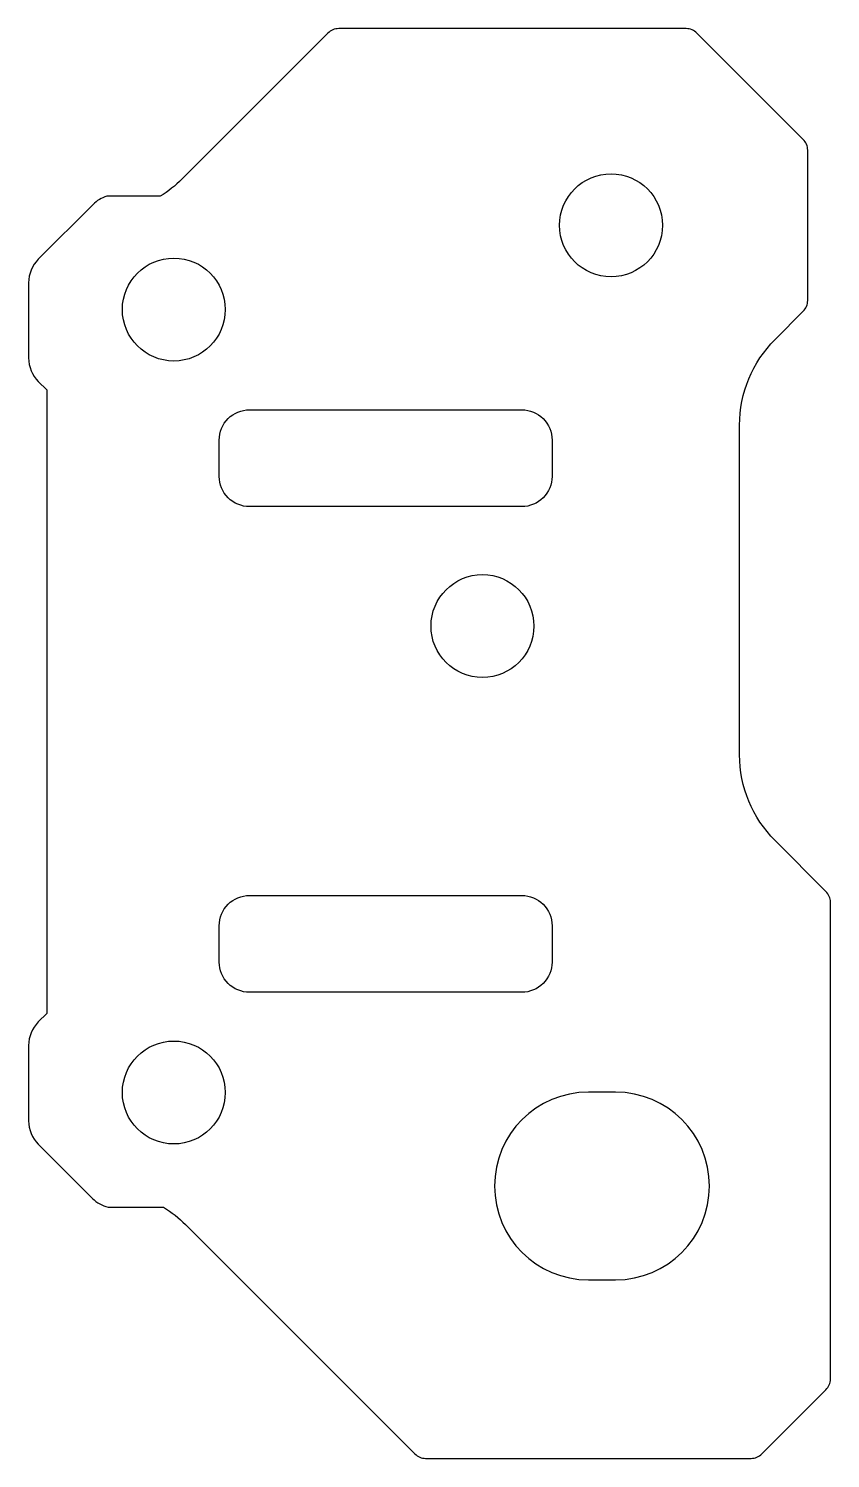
# Model space of a CAD drawing. Header units: millimetres. Extents: x -52.5 to -26, y -112.5 to -65.3.
import ezdxf

# ---------------------------------------------------------------- set-up
doc = ezdxf.new("R2010")
doc.units = ezdxf.units.MM
doc.layers.get('0').update_dxf_attribs({"linetype": 'CONTINUOUS'})

msp = doc.modelspace()

# ---------------------------------------------------------------- linework, layer by layer
for points in [[(-48.149, -70.8), (-49.918, -70.8, 0.122024), (-50.371, -71.073), (-52.178, -72.88, 0.198912), (-52.5, -73.657), (-52.5, -76.143, 0.198912), (-52.178, -76.92), (-51.9, -77.198), (-51.9, -97.802), (-52.178, -98.08, 0.198912), (-52.5, -98.857), (-52.5, -101.343, 0.198912), (-52.178, -102.12), (-50.389, -103.909, 0.13723), (-49.872, -104.2), (-48.036, -104.2, -0.057711), (-47.314, -104.772), (-39.732, -112.354, 0.198912), (-39.379, -112.5), (-28.621, -112.5, 0.198912), (-28.268, -112.354), (-26.146, -110.232, 0.198912), (-26, -109.879), (-26, -94.121, 0.198912), (-26.146, -93.768), (-27.828, -92.086, -0.198912), (-29, -89.257), (-29, -78.359, -0.198912), (-27.828, -75.531), (-26.896, -74.599, 0.198912), (-26.75, -74.246), (-26.75, -69.274, 0.198912), (-26.896, -68.921), (-30.411, -65.406, 0.198912), (-30.764, -65.26), (-42.252, -65.26, 0.198912), (-42.606, -65.406), (-47.428, -70.228, -0.057711)], [(-35.2, -78.854), (-35.2, -80.054, -0.414214), (-36.2, -81.054), (-45.2, -81.054, -0.414214), (-46.2, -80.054), (-46.2, -78.854, -0.414214), (-45.2, -77.854), (-36.2, -77.854, -0.414214)], [(-36.2, -97.1), (-45.2, -97.1, -0.414214), (-46.2, -96.1), (-46.2, -94.9, -0.414214), (-45.2, -93.9), (-36.2, -93.9, -0.414214), (-35.2, -94.9), (-35.2, -96.1, -0.414214)], [(-33.1, -106.6, 1), (-33.1, -100.4), (-34, -100.4, 1), (-34, -106.6)]]:
    msp.add_lwpolyline(points, format="xyb", close=True)
for centre in [(-33.25, -71.76), (-47.7, -74.543), (-37.5, -85), (-47.7, -100.411)]:
    msp.add_circle(centre, 1.7)

doc.saveas('drawing.dxf')
